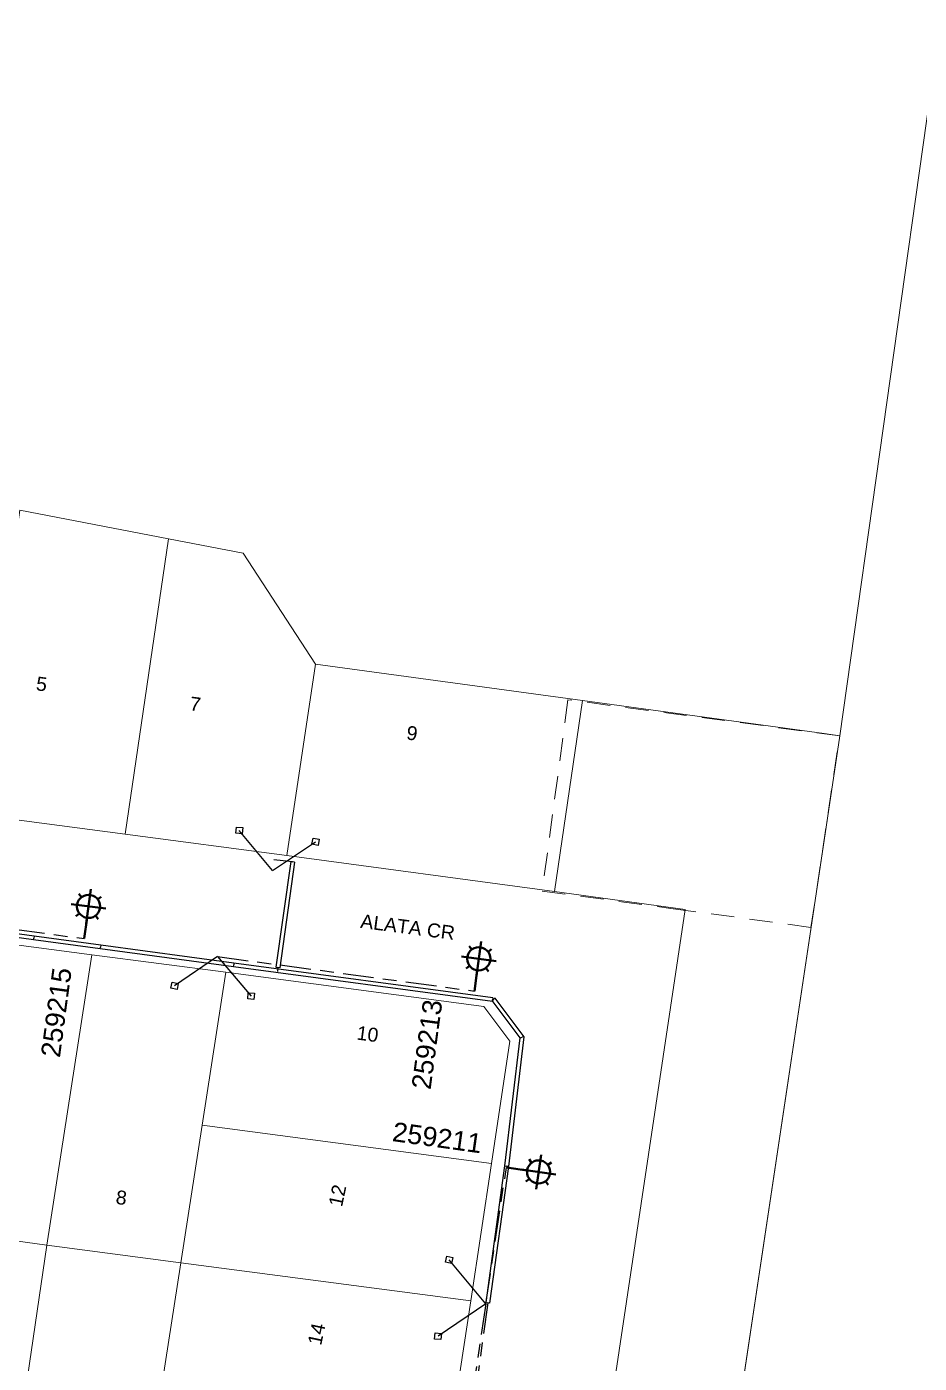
# Model space of a CAD drawing. Header units: metres. Extents: x 281839 to 283900, y 6133059 to 6135046.
# Drawn here: x 282374.5 to 282490.1, y 6134510.9 to 6134684 of the extents above; entities that cross this region are included whole.
import ezdxf
from ezdxf.enums import TextEntityAlignment as Align

# ---------------------------------------------------------------- set-up
doc = ezdxf.new("R2010")
doc.units = ezdxf.units.M
doc.linetypes.add('Cable Exist UG', pattern=[8.2, 4, -1.2, 1.8, -1.2])
doc.linetypes.add('Dash', pattern=[5, 3, -2])
for name, color, linetype, lineweight in [('Cadastre Developer_SP_EXT', 9, 'Continuous', 5), ('Cadastre Land Parcels_SP_EXT', 9, 'Continuous', 5), ('Cadastre Roads_SP_EXT', 9, 'Continuous', 5)]:
    doc.layers.add(name, color=color, linetype=linetype, lineweight=lineweight)
for name, color, linetype in [('Duct_SP_EXT', 7, 'Continuous'), ('Equip_SP_SL_EXT', 7, 'Continuous'), ('Mains_LV_SL_EXT', 7, 'Continuous'), ('Services_SP_EXT', 7, 'Continuous'), ('Trench_SP_EXT', 7, 'Continuous')]:
    doc.layers.add(name, color=color, linetype=linetype)
doc.styles.add('iecARIAL', font='arial.ttf', dxfattribs={"height": 2})
doc.styles.get("Standard").update_dxf_attribs({"font": 'arial.ttf'})

# ---------------------------------------------------------------- blocks, each defined once
blk = doc.blocks.new('SL_LANTERN_EXT')
at = {"lineweight": 40}
for p, q in [((-1.46, 5.68), (-1.06, 5.28)), ((0, 1.97), (0, 6.47)), ((1.46, 5.68), (1.06, 5.28)), ((-2.25, 4.22), (2.25, 4.22)), ((-1.46, 2.76), (-1.06, 3.16)), ((0, 0), (0, 2.72)), ((1.46, 2.76), (1.06, 3.16))]:
    blk.add_line(p, q, dxfattribs=at)
blk.add_circle((0, 4.22), 1.5, dxfattribs=at)
at = {"style": 'iecARIAL', "flags": 8}
blk.add_attdef('ASSET_NUM', (1.5, 1.5), '', height=2.5, dxfattribs=at)
for tag, p, height, flags in [('OPERATING_VOLTAGE', (0.98, -1.65), 0.2, 9), ('ORIENTATION', (0.98, -1.85), 0.2, 9), ('CONSTRUCTED_VOLTAGE', (0.98, -0.65), 0.2, 9), ('CONTROL_TYPE', (0.98, -0.85), 0.2, 9), ('LANTERN_PURPOSE', (0.98, -1.05), 0.2, 9), ('LANTERN_TYPE', (0.98, -1.25), 0.2, 9), ('NO_PHASES', (0.98, -1.45), 0.2, 9), ('LNUMBER', (2.18, -3.25), 2.5, 8), ('OWNED_BY', (0.98, -2.05), 0.2, 9), ('STATE', (0.98, -2.25), 0.2, 9), ('USAGE', (0.98, -2.45), 0.2, 9), ('CEXIST', (0.98, -2.65), 0.2, 9), ('CNEW', (0.98, -2.85), 0.2, 9), ('CNUMBER', (0.98, -3.05), 0.2, 9), ('CREMOVE', (0.98, -3.25), 0.2, 9), ('CREPLACE', (0.98, -3.45), 0.2, 9), ('LKINGHEIGHT', (0.98, -3.65), 0.2, 9), ('LBRACKET', (0.98, -3.85), 0.2, 9), ('LBRACKETVOCAB', (0.98, -4.05), 0.2, 9), ('LCATEGORY', (0.98, -4.25), 0.2, 9), ('LCHARGE1', (0.98, -4.45), 0.2, 9), ('LCHARGE1PERCENT', (0.98, -4.65), 0.2, 9), ('LCHARGE2', (0.98, -4.85), 0.2, 9), ('LCHARGE2PERCENT', (0.98, -5.05), 0.2, 9), ('LCHARGE3', (0.98, -5.25), 0.2, 9), ('LCHARGE3PERCENT', (0.98, -5.45), 0.2, 9), ('LEXIST', (0.98, -5.65), 0.2, 9), ('LLAMP', (0.98, -5.85), 0.2, 9), ('LLAMPVOCAB', (0.98, -6.05), 0.2, 9), ('LMAST', (0.98, -6.25), 0.2, 9), ('LMASTVOCAB', (0.98, -6.45), 0.2, 9), ('LNEW', (0.98, -6.65), 0.2, 9), ('LANTNUMBER', (0.98, -6.85), 0.2, 9), ('LOUTREACH', (0.98, -7.25), 0.2, 9), ('LOUTREACHVOCAB', (0.98, -7.45), 0.2, 9), ('LRATECODE', (0.98, -7.65), 0.2, 9), ('LREMOVE', (0.98, -7.85), 0.2, 9), ('LREPLACE', (0.98, -8.05), 0.2, 9), ('LTYPE', (0.98, -8.25), 0.2, 9), ('LTYPEVOCAB', (0.98, -8.45), 0.2, 9), ('LEGEND', (0.98, -8.65), 0.2, 9), ('LOCATION', (0.98, -8.85), 0.2, 9), ('STREETNAME', (0.98, -9.25), 0.2, 9), ('SUBURB', (0.98, -9.45), 0.2, 1), ('NOTES', (0.98, -9.05), 0.2, 9)]:
    blk.add_attdef(tag, p, '', height=height, dxfattribs=dict(flags=flags))
blk = doc.blocks.new('CCP_EXT')
at = {"flags": 9}
for tag, p in [('STATE', (0, -1.8)), ('LIFE_SUPPORT', (0, -1.6)), ('NOTES', (0, -2))]:
    blk.add_attdef(tag, text='', height=0.2, dxfattribs=at).set_placement(p, align=Align.MIDDLE_LEFT)
blk.add_wipeout([(0, 0.57), (0.57, 0), (0, -0.57), (-0.57, 0)])
blk.add_lwpolyline([(-0.57, 0), (0, 0.57), (0.57, 0), (0, -0.57), (-0.57, 0)])
at = {"flags": 1}
blk.add_attdef('Z', (0, 0), '', height=0.2, dxfattribs=at)
at = {"flags": 9}
for tag, p in [('CCP_TYPE', (0, 0)), ('CONSTRUCTED_VOLTAGE', (0, -0.2)), ('OPERATING_VOLTAGE', (0, -0.6)), ('ORIENTATION', (0, -0.8)), ('OWNED_BY', (0, -1)), ('NO_PHASES', (0, -0.4)), ('USAGE', (0, -1.2)), ('LEGEND', (0, -1.4))]:
    blk.add_attdef(tag, text='', height=0.2, dxfattribs=at).set_placement(p, align=Align.MIDDLE_LEFT)

msp = doc.modelspace()

# ---------------------------------------------------------------- linework, layer by layer
at = {"layer": 'Cadastre Developer_SP_EXT', "linetype": 'Dash'}
msp.add_lwpolyline([(282479.81, 6134592.2), (282444.61, 6134596.87), (282441.28, 6134572.09), (282458.22, 6134569.81), (282476.09, 6134567.39), (282479.81, 6134592.2)], close=True, dxfattribs=at)
at = {"layer": 'Cadastre Land Parcels_SP_EXT', "linetype": 'Continuous'}
msp.add_lwpolyline([(283081.09, 6134971.02), (282655.31, 6135030.97), (282548.4, 6135046.02), (282527.82, 6134917.66), (282505.46, 6134773.87), (282494.82, 6134698.41), (282492.01, 6134678.54), (282479.81, 6134592.2), (282435.25, 6134294.79), (282348.72, 6134307.18), (282322.41, 6134310.94), (282319.91, 6134291.28), (282277.09, 6133955.6)], dxfattribs=at)
for points in [[(282392.85, 6134617.73), (282373.61, 6134621.44), (282367.93, 6134582), (282387.26, 6134579.45), (282392.85, 6134617.73)], [(282411.89, 6134601.5), (282402.55, 6134615.86), (282392.85, 6134617.73), (282387.26, 6134579.45), (282408.21, 6134576.7), (282411.89, 6134601.5)], [(282446.49, 6134596.77), (282411.89, 6134601.5), (282408.21, 6134576.7), (282442.88, 6134572.02), (282446.49, 6134596.77)], [(282479.81, 6134592.2), (282477.8, 6134592.48), (282446.49, 6134596.77), (282442.88, 6134572.02), (282459.79, 6134569.71), (282446.5, 6134480.84), (282442.93, 6134457.03), (282438.11, 6134424.79), (282454.38, 6134422.51), (282479.81, 6134592.2)], [(282382.93, 6134563.85), (282365.57, 6134566.13), (282359.87, 6134528.61), (282377.1, 6134526.22), (282382.93, 6134563.85)], [(282397.22, 6134541.77), (282400.28, 6134561.57), (282382.93, 6134563.85), (282377.1, 6134526.22), (282394.46, 6134523.94), (282397.22, 6134541.77)], [(282437.06, 6134552.63), (282433.7, 6134557.12), (282400.28, 6134561.57), (282397.22, 6134541.77), (282434.69, 6134536.8), (282437.06, 6134552.63)], [(282434.69, 6134536.8), (282397.22, 6134541.77), (282394.46, 6134523.94), (282432.02, 6134519), (282434.69, 6134536.8)], [(282377.1, 6134526.22), (282359.87, 6134528.61), (282354.42, 6134490.82), (282371.59, 6134488.49), (282377.1, 6134526.22)], [(282391.67, 6134505.87), (282394.46, 6134523.94), (282377.1, 6134526.22), (282371.59, 6134488.49), (282388.76, 6134486.16), (282391.67, 6134505.87)], [(282432.02, 6134519), (282394.46, 6134523.94), (282391.67, 6134505.87), (282429.26, 6134500.93), (282432.02, 6134519)]]:
    msp.add_lwpolyline(points, close=True, dxfattribs=at)
at = {"layer": 'Duct_SP_EXT'}
for p, q in [((282408.7, 6134575.91), (282406.79, 6134562.22)), ((282408.7, 6134575.91), (282408.93, 6134575.88)), ((282409.17, 6134575.85), (282407.27, 6134562.15)), ((282409.17, 6134575.85), (282408.93, 6134575.88)), ((282375.46, 6134566.24), (282367.17, 6134567.4)), ((282375.4, 6134565.77), (282367.1, 6134566.92)), ((282375.4, 6134565.77), (282375.43, 6134566)), ((282384.02, 6134564.61), (282375.4, 6134565.77)), ((282375.46, 6134566.24), (282375.43, 6134566)), ((282384.09, 6134565.08), (282375.46, 6134566.24)), ((282384.02, 6134564.61), (282384.06, 6134564.84)), ((282384.02, 6134564.61), (282384.06, 6134564.84)), ((282401.29, 6134562.29), (282384.02, 6134564.61)), ((282384.09, 6134565.08), (282384.06, 6134564.84)), ((282384.09, 6134565.08), (282384.06, 6134564.84)), ((282401.35, 6134562.76), (282384.09, 6134565.08)), ((282401.29, 6134562.29), (282401.32, 6134562.53)), ((282401.29, 6134562.29), (282401.32, 6134562.53)), ((282401.35, 6134562.76), (282401.32, 6134562.53)), ((282401.35, 6134562.76), (282401.32, 6134562.53)), ((282406.79, 6134562.22), (282407.03, 6134562.18)), ((282407.27, 6134562.15), (282407.03, 6134562.18)), ((282434.78, 6134557.91), (282434.97, 6134558.05)), ((282438.44, 6134553.09), (282434.78, 6134557.91)), ((282434.82, 6134557.78), (282434.85, 6134558.02)), ((282434.88, 6134558.26), (282434.85, 6134558.02)), ((282435.16, 6134558.2), (282434.97, 6134558.05)), ((282438.94, 6134553.23), (282435.16, 6134558.2)), ((282436.45, 6134536.49), (282438.44, 6134553.09)), ((282436.93, 6134536.43), (282438.94, 6134553.23)), ((282438.44, 6134553.09), (282438.69, 6134553.16)), ((282438.94, 6134553.23), (282438.69, 6134553.16)), ((282434, 6134518.8), (282436.45, 6134536.49)), ((282434.47, 6134518.73), (282436.93, 6134536.42)), ((282436.45, 6134536.49), (282436.69, 6134536.46)), ((282436.45, 6134536.49), (282436.69, 6134536.46)), ((282436.93, 6134536.42), (282436.69, 6134536.46)), ((282436.93, 6134536.43), (282436.69, 6134536.46)), ((282434, 6134518.8), (282434.23, 6134518.77)), ((282434.47, 6134518.73), (282434.23, 6134518.77))]:
    msp.add_line(p, q, dxfattribs=at)
at = {"layer": 'Mains_LV_SL_EXT', "linetype": 'Cable Exist UG'}
for points in [[(282364.73, 6134568.25), (282381.95, 6134565.93)], [(282433.99, 6134518.61), (282436.63, 6134536.29)]]:
    msp.add_lwpolyline(points, dxfattribs=at)
at = {"layer": 'Trench_SP_EXT', "linetype": 'Cable Exist UG'}
for points in [[(282408.93, 6134575.88), (282406.51, 6134576.15)], [(282407.03, 6134562.18), (282406.97, 6134561.68)], [(282434.23, 6134518.77), (282429.51, 6134484.78)]]:
    msp.add_lwpolyline(points, dxfattribs=at)

# ---------------------------------------------------------------- block references
at = {"layer": 'Equip_SP_SL_EXT'}
ref = msp.add_blockref('SL_LANTERN_EXT', (282381.95, 6134565.93), dxfattribs=dict(at, rotation=352.3490609660905))
ref.add_attrib('ASSET_NUM', '259215', dxfattribs={"layer": '0', "height": 2.5, "rotation": 82.3476, "style": 'iecARIAL'}).set_placement((282379.11, 6134562.15), align=Align.MIDDLE_RIGHT)
ref = msp.add_blockref('SL_LANTERN_EXT', (282432.5, 6134559.14), dxfattribs=dict(at, rotation=352.3476309730555))
ref.add_attrib('ASSET_NUM', '259213', dxfattribs={"layer": '0', "height": 2.5, "rotation": 82.3476, "style": 'iecARIAL'}).set_placement((282427.12, 6134558), align=Align.MIDDLE_RIGHT)
ref = msp.add_blockref('SL_LANTERN_EXT', (282436.63, 6134536.29), dxfattribs=dict(at, rotation=262.0897893613193))
ref.add_attrib('ASSET_NUM', '259211', dxfattribs={"layer": '0', "height": 2.5, "rotation": 352.0897, "style": 'iecARIAL'}).set_placement((282433.46, 6134539.36), align=Align.MIDDLE_RIGHT)

# ---------------------------------------------------------------- texts
at = {"layer": 'Cadastre Land Parcels_SP_EXT'}
for s, rotation, p in [('5', 352.6903, (282375.63, 6134598.11)), ('7', 352.6907, (282395.54, 6134595.51)), ('9', 352.5163, (282423.61, 6134591.74)), ('10', 352.6088, (282417.16, 6134552.87)), ('8', 352.69, (282385.96, 6134531.59)), ('12', 78.0568, (282415.34, 6134531.1)), ('14', 77.8478, (282412.63, 6134513.16))]:
    msp.add_text(s, height=1.8, rotation=rotation, dxfattribs=at).set_placement(p)
at = {"layer": 'Cadastre Roads_SP_EXT'}
msp.add_text('ALATA CR', height=1.8, rotation=352.6088, dxfattribs=at).set_placement((282417.65, 6134567.34))

# ---------------------------------------------------------------- next in the draw order: block references
at = {"layer": 'Services_SP_EXT'}
for p, rotation in [((282402.04, 6134579.95), 309.5497165910694), ((282411.93, 6134578.48), 213.5497167042013), ((282393.66, 6134559.82), 34.3478130974333), ((282403.57, 6134558.49), 130.3478127365883), ((282429.23, 6134524.33), 303.6713266703404), ((282427.78, 6134514.44), 39.67132719994408)]:
    msp.add_blockref('CCP_EXT', p, dxfattribs=dict(at, rotation=rotation))

# ---------------------------------------------------------------- next in the draw order: linework, layer by layer
at = {"layer": 'Duct_SP_EXT'}
for p, q in [((282434.82, 6134557.78), (282401.29, 6134562.29)), ((282434.88, 6134558.26), (282401.35, 6134562.76))]:
    msp.add_line(p, q, dxfattribs=at)
at = {"layer": 'Mains_LV_SL_EXT', "linetype": 'Cable Exist UG'}
for points in [[(282399.22, 6134563.61), (282432.5, 6134559.14)], [(282433.99, 6134518.61), (282428.83, 6134484.74)]]:
    msp.add_lwpolyline(points, dxfattribs=at)
at = {"layer": 'Services_SP_EXT'}
for points in [[(282406.32, 6134574.77), (282402.04, 6134579.95)], [(282406.32, 6134574.77), (282411.93, 6134578.48)], [(282399.22, 6134563.61), (282393.66, 6134559.82)], [(282399.22, 6134563.61), (282403.57, 6134558.49)], [(282433.99, 6134518.61), (282429.23, 6134524.33)], [(282433.99, 6134518.61), (282427.78, 6134514.44)]]:
    msp.add_lwpolyline(points, dxfattribs=at)

doc.saveas('drawing.dxf')
